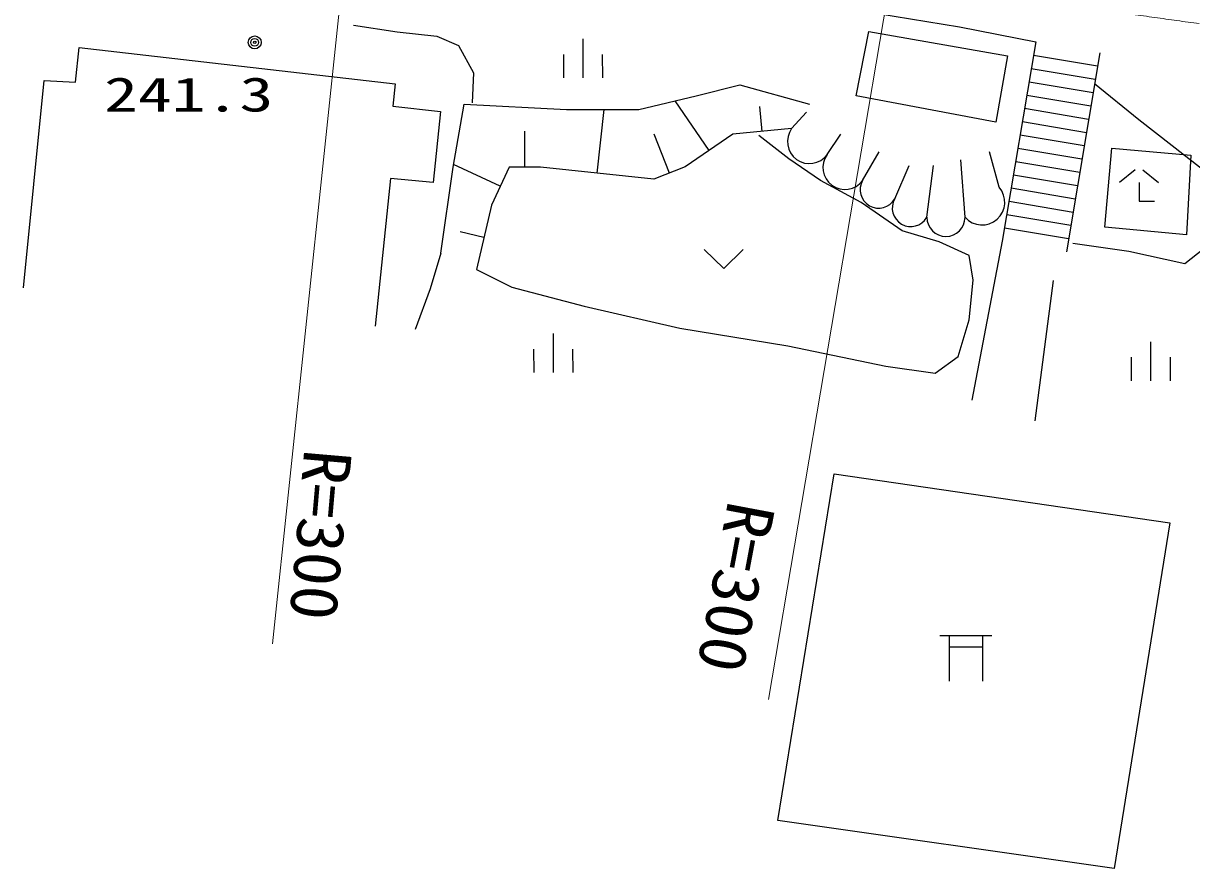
# Model space of a CAD drawing. Units: millimetres, scale not verified. Extents: x 40000 to 680000, y 20000 to 380000.
# Drawn here: x 294890 to 339830, y 267206 to 299701 of the extents above; entities that cross this region are included whole.
import ezdxf
from ezdxf.enums import TextEntityAlignment as Align

# ---------------------------------------------------------------- set-up
doc = ezdxf.new("R2010")
doc.units = ezdxf.units.MM
doc.header["$LTSCALE"] = 1000
doc.linetypes.add('CHAIN', pattern=[18.5, 12, -1.5, 3.5, -1.5])
for name, color, linetype, lineweight in [('M-BGD', 7, 'Continuous', 25), ('M-BMK', 2, 'CHAIN', 13), ('M-STR-HTXT', 7, 'Continuous', 13)]:
    doc.layers.add(name, color=color, linetype=linetype, lineweight=lineweight)
doc.styles.add('ＭＳ ゴシック', font='')
doc.styles.get('ＭＳ ゴシック').set_extended_font_data('MS Gothic')

msp = doc.modelspace()

# ---------------------------------------------------------------- linework, layer by layer
at = {"layer": 'M-BGD'}
for p, q in [((325243, 300494), (330895, 299564)), ((307587, 299633), (309267, 299372)), ((309267, 299372), (310790, 299215)), ((326920, 296916), (327407, 299389)), ((327407, 299389), (332752, 298453)), ((330895, 299564), (333833, 298987)), ((310790, 299215), (311630, 298849)), ((316411, 299104), (316412, 297605)), ((333833, 298987), (332548, 291332)), ((296891, 297435), (297032, 298779)), ((297032, 298779), (309196, 297373)), ((311630, 298849), (312209, 297799)), ((315662, 298504), (315662, 297604)), ((317161, 298505), (317162, 297605)), ((332752, 298453), (332297, 295898)), ((333747, 298477), (336212, 298063)), ((336298, 298573), (335012, 290918)), ((333661, 297967), (336126, 297553)), ((312209, 297799), (312157, 296644)), ((294890, 289537), (295689, 297505)), ((295689, 297505), (296891, 297435)), ((309196, 297373), (309102, 296524)), ((320768, 296912), (322447, 297333)), ((322447, 297333), (325126, 296600)), ((333576, 297456), (336041, 297042)), ((336100, 297395), (337796, 296008)), ((318563, 296386), (320768, 296912)), ((321268, 294812), (319958, 296719)), ((332297, 295898), (326920, 296916)), ((333490, 296946), (335955, 296532)), ((309102, 296524), (310941, 296314)), ((310941, 296314), (310660, 293579)), ((311424, 294175), (311842, 296591)), ((311842, 296591), (315780, 296384)), ((315780, 296384), (318563, 296386)), ((316963, 293943), (317226, 296385)), ((323315, 295549), (323226, 296502)), ((324444, 295655), (325021, 296285)), ((333404, 296436), (335869, 296022)), ((333319, 295925), (335784, 295511)), ((337796, 296008), (340244, 294097)), ((314180, 294177), (314179, 295552)), ((319746, 293945), (319160, 295439)), ((322186, 295443), (320349, 294182)), ((324444, 295655), (322186, 295443)), ((324339, 294499), (323184, 295391)), ((325809, 294658), (326334, 295446)), ((333233, 295415), (335698, 295001)), ((333147, 294905), (335612, 294491)), ((336493, 291869), (336762, 294909)), ((336762, 294909), (339798, 294640)), ((325548, 293660), (324339, 294499)), ((327175, 293661), (327805, 294764)), ((331114, 292247), (330955, 294452)), ((332426, 293403), (332057, 294767)), ((333062, 294394), (335526, 293980)), ((339798, 294640), (339639, 291576)), ((310953, 290867), (311424, 294175)), ((313236, 293442), (311441, 294274)), ((313576, 294177), (312895, 292706)), ((314784, 294178), (313576, 294177)), ((319142, 293708), (314784, 294178)), ((320349, 294182), (319142, 293708)), ((328410, 292953), (328960, 294240)), ((329644, 292245), (329905, 294241)), ((337656, 294068), (337056, 293588)), ((337956, 294068), (338556, 293589)), ((309010, 293743), (308425, 288062)), ((310660, 293579), (309010, 293743)), ((327123, 292821), (325548, 293660)), ((332976, 293884), (335441, 293470)), ((337806, 293588), (337807, 292869)), ((332890, 293374), (335355, 292960)), ((312895, 292706), (312319, 290238)), ((328699, 291720), (327123, 292821)), ((332805, 292863), (335269, 292449)), ((337807, 292869), (338406, 292869)), ((332719, 292353), (335184, 291939)), ((312607, 291472), (311697, 291685)), ((330117, 291301), (328699, 291720)), ((332633, 291843), (335098, 291429)), ((339639, 291576), (336493, 291869)), ((331273, 290777), (330117, 291301)), ((332548, 291332), (331373, 285210)), ((335263, 291252), (337416, 290938)), ((310953, 290867), (310534, 289502)), ((321084, 291002), (321834, 290283)), ((321834, 290283), (322584, 291003)), ((331431, 289832), (331273, 290777)), ((337416, 290938), (339569, 290467)), ((339569, 290467), (340303, 291045)), ((312319, 290238), (313685, 289557)), ((310534, 289502), (309958, 287926)), ((313685, 289557), (316468, 288824)), ((331274, 288309), (331431, 289832)), ((334507, 289814), (333799, 284417)), ((316468, 288824), (320144, 287986)), ((330855, 286891), (331274, 288309)), ((315270, 287776), (315271, 286277)), ((320144, 287986), (324292, 287306)), ((314520, 287176), (314521, 286276)), ((316020, 287177), (316021, 286277)), ((324292, 287306), (328073, 286521)), ((338252, 287464), (338253, 285965)), ((329963, 286260), (330855, 286891)), ((337503, 286864), (337503, 285964)), ((339002, 286865), (339003, 285965)), ((328073, 286521), (329963, 286260)), ((323910, 269059), (326074, 282385)), ((326074, 282385), (338986, 280494)), ((338986, 280494), (336845, 267206)), ((330142, 276170), (332141, 276171)), ((330501, 276170), (330503, 274410)), ((331781, 276171), (331782, 274411)), ((330502, 275730), (331781, 275731)), ((336845, 267206), (323910, 269059))]:
    msp.add_line(p, q, dxfattribs=at)
for radius in [250, 150, 50]:
    msp.add_circle((303790, 298972), radius, dxfattribs=at)
for centre, radius, start, end in [((325127, 295156), 845, 143.8817, 323.8816), ((326492, 294160), 845, 143.8817, 323.8816), ((327792, 293307), 712, 150.1638, 330.1638), ((331770, 292825), 874, 221.3876, 41.3876), ((329027, 292599), 712, 150.1638, 330.1638), ((330379, 292246), 735, 180.0398, 0.0398)]:
    msp.add_arc(centre, radius, start, end, dxfattribs=at)
at = {"layer": 'M-BMK'}
msp.add_arc((380102, 596925), 299909, 260.04666, 265.33465, dxfattribs=at)
at = {"layer": 'M-STR-HTXT'}
for p, q in [((307533, 304851), (304473, 275849)), ((323558, 273710), (328264, 301530))]:
    msp.add_line(p, q, dxfattribs=at)

# ---------------------------------------------------------------- texts
at = {"layer": 'M-BGD', "style": 'ＭＳ ゴシック', "width": 1.45}
msp.add_text('241.3', height=1320, rotation=0.04, dxfattribs=at).set_placement((297994, 295912), align=Align.BOTTOM_LEFT)
at = {"layer": 'M-STR-HTXT', "style": 'ＭＳ ゴシック', "width": 1.05}
for rotation, p in [(265.04, (305152, 283421)), (259.34, (321470, 281507))]:
    msp.add_text('R=300', height=1833, rotation=rotation, dxfattribs=at).set_placement(p, align=Align.BOTTOM_LEFT)

doc.saveas('drawing.dxf')
